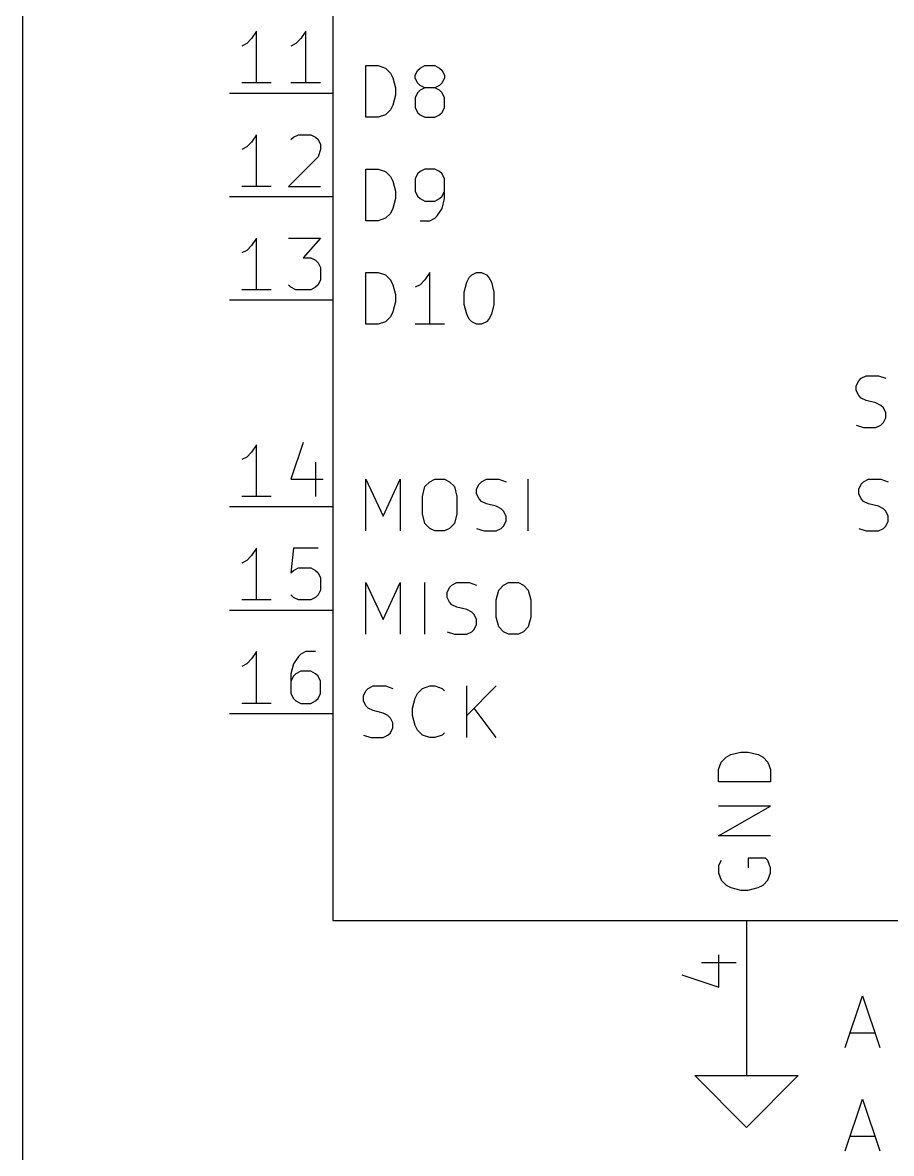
# Model space of a CAD drawing. Extents: x 0.4 to 11.3, y -7.9 to -0.4.
# Drawn here: x 5.85 to 6.69, y -4.875 to -3.782 of the extents above; entities that cross this region are included whole.
import ezdxf

# ---------------------------------------------------------------- set-up
doc = ezdxf.new("R2010")
doc.units = 0
doc.header["$MEASUREMENT"] = 0
for name, color, linetype in [('CYAN2', 4, 'CONTINUOUS'), ('GREEN3', 91, 'CONTINUOUS'), ('LYELLOW', 51, 'CONTINUOUS'), ('RED2', 1, 'CONTINUOUS'), ('RED3', 11, 'CONTINUOUS')]:
    doc.layers.add(name, color=color, linetype=linetype)

msp = doc.modelspace()

# ---------------------------------------------------------------- linework, layer by layer
at = {"layer": 'CYAN2', "linetype": 'CONTINUOUS'}
for p, q in [((6.1819, -3.8731), (6.1819, -3.8231)), ((6.1819, -3.8231), (6.1938, -3.8231)), ((6.1819, -3.8731), (6.1819, -3.8231)), ((6.1819, -3.8231), (6.1938, -3.8231)), ((6.1938, -3.8231), (6.2009, -3.8255)), ((6.1938, -3.8231), (6.2009, -3.8255)), ((6.2009, -3.8255), (6.2057, -3.8303)), ((6.2009, -3.8255), (6.2057, -3.8303)), ((6.2319, -3.8279), (6.2343, -3.8255)), ((6.2319, -3.8279), (6.2343, -3.8255)), ((6.2343, -3.8255), (6.239, -3.8231)), ((6.2343, -3.8255), (6.239, -3.8231)), ((6.239, -3.8231), (6.2486, -3.8231)), ((6.239, -3.8231), (6.2486, -3.8231)), ((6.2486, -3.8231), (6.2533, -3.8255)), ((6.2486, -3.8231), (6.2533, -3.8255)), ((6.2533, -3.8255), (6.2557, -3.8279)), ((6.2533, -3.8255), (6.2557, -3.8279)), ((6.2057, -3.8303), (6.2081, -3.835)), ((6.2057, -3.8303), (6.2081, -3.835)), ((6.2081, -3.835), (6.2105, -3.8446)), ((6.2081, -3.835), (6.2105, -3.8446)), ((6.2295, -3.8327), (6.2319, -3.8279)), ((6.2295, -3.8327), (6.2319, -3.8279)), ((6.2295, -3.835), (6.2295, -3.8327)), ((6.2295, -3.835), (6.2295, -3.8327)), ((6.2319, -3.8398), (6.2295, -3.835)), ((6.2319, -3.8398), (6.2295, -3.835)), ((6.2557, -3.8279), (6.2581, -3.8327)), ((6.2557, -3.8279), (6.2581, -3.8327)), ((6.2581, -3.835), (6.2557, -3.8398)), ((6.2581, -3.835), (6.2557, -3.8398)), ((6.2581, -3.8327), (6.2581, -3.835)), ((6.2581, -3.8327), (6.2581, -3.835)), ((6.2105, -3.8446), (6.2105, -3.8517)), ((6.2105, -3.8446), (6.2105, -3.8517)), ((6.2319, -3.8493), (6.2295, -3.8541)), ((6.2319, -3.8493), (6.2295, -3.8541)), ((6.2343, -3.8422), (6.2319, -3.8398)), ((6.2343, -3.8422), (6.2319, -3.8398)), ((6.2343, -3.8469), (6.2319, -3.8493)), ((6.2343, -3.8469), (6.2319, -3.8493)), ((6.239, -3.8446), (6.2343, -3.8422)), ((6.239, -3.8446), (6.2343, -3.8422)), ((6.239, -3.8446), (6.2343, -3.8469)), ((6.239, -3.8446), (6.2343, -3.8469)), ((6.2486, -3.8446), (6.239, -3.8446)), ((6.2486, -3.8446), (6.239, -3.8446)), ((6.2533, -3.8422), (6.2486, -3.8446)), ((6.2533, -3.8422), (6.2486, -3.8446)), ((6.2533, -3.8469), (6.2486, -3.8446)), ((6.2533, -3.8469), (6.2486, -3.8446)), ((6.2557, -3.8398), (6.2533, -3.8422)), ((6.2557, -3.8398), (6.2533, -3.8422)), ((6.2557, -3.8493), (6.2533, -3.8469)), ((6.2557, -3.8493), (6.2533, -3.8469)), ((6.2581, -3.8541), (6.2557, -3.8493)), ((6.2581, -3.8541), (6.2557, -3.8493)), ((6.2105, -3.8517), (6.2081, -3.8612)), ((6.2105, -3.8517), (6.2081, -3.8612)), ((6.2295, -3.8541), (6.2295, -3.8636)), ((6.2295, -3.8541), (6.2295, -3.8636)), ((6.2581, -3.8636), (6.2581, -3.8541)), ((6.2581, -3.8636), (6.2581, -3.8541)), ((6.2009, -3.8708), (6.1938, -3.8731)), ((6.2009, -3.8708), (6.1938, -3.8731)), ((6.2057, -3.866), (6.2009, -3.8708)), ((6.2057, -3.866), (6.2009, -3.8708)), ((6.2081, -3.8612), (6.2057, -3.866)), ((6.2081, -3.8612), (6.2057, -3.866)), ((6.2295, -3.8636), (6.2319, -3.8684)), ((6.2295, -3.8636), (6.2319, -3.8684)), ((6.2319, -3.8684), (6.2343, -3.8708)), ((6.2319, -3.8684), (6.2343, -3.8708)), ((6.2343, -3.8708), (6.239, -3.8731)), ((6.2343, -3.8708), (6.239, -3.8731)), ((6.2486, -3.8731), (6.2533, -3.8708)), ((6.2486, -3.8731), (6.2533, -3.8708)), ((6.2533, -3.8708), (6.2557, -3.8684)), ((6.2533, -3.8708), (6.2557, -3.8684)), ((6.2557, -3.8684), (6.2581, -3.8636)), ((6.2557, -3.8684), (6.2581, -3.8636)), ((6.1938, -3.8731), (6.1819, -3.8731)), ((6.1938, -3.8731), (6.1819, -3.8731)), ((6.239, -3.8731), (6.2486, -3.8731)), ((6.239, -3.8731), (6.2486, -3.8731)), ((6.1819, -3.9731), (6.1819, -3.9231)), ((6.1819, -3.9231), (6.1938, -3.9231)), ((6.1819, -3.9731), (6.1819, -3.9231)), ((6.1819, -3.9231), (6.1938, -3.9231)), ((6.1938, -3.9231), (6.2009, -3.9255)), ((6.1938, -3.9231), (6.2009, -3.9255)), ((6.2009, -3.9255), (6.2057, -3.9303)), ((6.2009, -3.9255), (6.2057, -3.9303)), ((6.2343, -3.9255), (6.2319, -3.9279)), ((6.2343, -3.9255), (6.2319, -3.9279)), ((6.239, -3.9231), (6.2343, -3.9255)), ((6.239, -3.9231), (6.2343, -3.9255)), ((6.2486, -3.9231), (6.239, -3.9231)), ((6.2486, -3.9231), (6.239, -3.9231)), ((6.2533, -3.9255), (6.2486, -3.9231)), ((6.2533, -3.9255), (6.2486, -3.9231)), ((6.2557, -3.9279), (6.2533, -3.9255)), ((6.2557, -3.9279), (6.2533, -3.9255)), ((6.2057, -3.9303), (6.2081, -3.935)), ((6.2057, -3.9303), (6.2081, -3.935)), ((6.2081, -3.935), (6.2105, -3.9446)), ((6.2081, -3.935), (6.2105, -3.9446)), ((6.2319, -3.9279), (6.2295, -3.9327)), ((6.2319, -3.9279), (6.2295, -3.9327)), ((6.2295, -3.9327), (6.2295, -3.9446)), ((6.2295, -3.9327), (6.2295, -3.9446)), ((6.2581, -3.9327), (6.2557, -3.9279)), ((6.2581, -3.9327), (6.2557, -3.9279)), ((6.2581, -3.9517), (6.2581, -3.9327)), ((6.2581, -3.9517), (6.2581, -3.9327)), ((6.2105, -3.9446), (6.2105, -3.9517)), ((6.2105, -3.9446), (6.2105, -3.9517)), ((6.2295, -3.9446), (6.2319, -3.9493)), ((6.2295, -3.9446), (6.2319, -3.9493)), ((6.2557, -3.9493), (6.2581, -3.9446)), ((6.2557, -3.9493), (6.2581, -3.9446)), ((6.2105, -3.9517), (6.2081, -3.9612)), ((6.2105, -3.9517), (6.2081, -3.9612)), ((6.2319, -3.9493), (6.2343, -3.9517)), ((6.2319, -3.9493), (6.2343, -3.9517)), ((6.2343, -3.9517), (6.239, -3.9541)), ((6.2343, -3.9517), (6.239, -3.9541)), ((6.239, -3.9541), (6.2486, -3.9541)), ((6.239, -3.9541), (6.2486, -3.9541)), ((6.2486, -3.9541), (6.2533, -3.9517)), ((6.2486, -3.9541), (6.2533, -3.9517)), ((6.2533, -3.9517), (6.2557, -3.9493)), ((6.2533, -3.9517), (6.2557, -3.9493)), ((6.2557, -3.9612), (6.2581, -3.9517)), ((6.2557, -3.9612), (6.2581, -3.9517)), ((6.2057, -3.966), (6.2009, -3.9708)), ((6.2057, -3.966), (6.2009, -3.9708)), ((6.2081, -3.9612), (6.2057, -3.966)), ((6.2081, -3.9612), (6.2057, -3.966)), ((6.2486, -3.9708), (6.2509, -3.9684)), ((6.2486, -3.9708), (6.2509, -3.9684)), ((6.2509, -3.9684), (6.2557, -3.9612)), ((6.2509, -3.9684), (6.2557, -3.9612)), ((6.1938, -3.9731), (6.1819, -3.9731)), ((6.1938, -3.9731), (6.1819, -3.9731)), ((6.2009, -3.9708), (6.1938, -3.9731)), ((6.2009, -3.9708), (6.1938, -3.9731)), ((6.2343, -3.9731), (6.2438, -3.9731)), ((6.2343, -3.9731), (6.2438, -3.9731)), ((6.2438, -3.9731), (6.2486, -3.9708)), ((6.2438, -3.9731), (6.2486, -3.9708)), ((6.1819, -4.0731), (6.1819, -4.0231)), ((6.1819, -4.0231), (6.1938, -4.0231)), ((6.1819, -4.0731), (6.1819, -4.0231)), ((6.1819, -4.0231), (6.1938, -4.0231)), ((6.1938, -4.0231), (6.2009, -4.0255)), ((6.1938, -4.0231), (6.2009, -4.0255)), ((6.2438, -4.0231), (6.239, -4.0303)), ((6.2438, -4.0231), (6.239, -4.0303)), ((6.2438, -4.0731), (6.2438, -4.0231)), ((6.2438, -4.0731), (6.2438, -4.0231)), ((6.2843, -4.0255), (6.289, -4.0231)), ((6.2843, -4.0255), (6.289, -4.0231)), ((6.289, -4.0231), (6.2938, -4.0231)), ((6.289, -4.0231), (6.2938, -4.0231)), ((6.2938, -4.0231), (6.2986, -4.0255)), ((6.2938, -4.0231), (6.2986, -4.0255)), ((6.2009, -4.0255), (6.2057, -4.0303)), ((6.2009, -4.0255), (6.2057, -4.0303)), ((6.2057, -4.0303), (6.2081, -4.035)), ((6.2057, -4.0303), (6.2081, -4.035)), ((6.2081, -4.035), (6.2105, -4.0446)), ((6.2081, -4.035), (6.2105, -4.0446)), ((6.2343, -4.035), (6.2295, -4.0374)), ((6.2343, -4.035), (6.2295, -4.0374)), ((6.239, -4.0303), (6.2343, -4.035)), ((6.239, -4.0303), (6.2343, -4.035)), ((6.2771, -4.0422), (6.2795, -4.0327)), ((6.2771, -4.0422), (6.2795, -4.0327)), ((6.2795, -4.0327), (6.2819, -4.0279)), ((6.2795, -4.0327), (6.2819, -4.0279)), ((6.2819, -4.0279), (6.2843, -4.0255)), ((6.2819, -4.0279), (6.2843, -4.0255)), ((6.2986, -4.0255), (6.3009, -4.0279)), ((6.2986, -4.0255), (6.3009, -4.0279)), ((6.3009, -4.0279), (6.3033, -4.0327)), ((6.3009, -4.0279), (6.3033, -4.0327)), ((6.3033, -4.0327), (6.3057, -4.0422)), ((6.3033, -4.0327), (6.3057, -4.0422)), ((6.2105, -4.0446), (6.2105, -4.0517)), ((6.2105, -4.0446), (6.2105, -4.0517)), ((6.2771, -4.0541), (6.2771, -4.0422)), ((6.2771, -4.0541), (6.2771, -4.0422)), ((6.3057, -4.0422), (6.3057, -4.0541)), ((6.3057, -4.0422), (6.3057, -4.0541)), ((6.2105, -4.0517), (6.2081, -4.0612)), ((6.2105, -4.0517), (6.2081, -4.0612)), ((6.2795, -4.0636), (6.2771, -4.0541)), ((6.2795, -4.0636), (6.2771, -4.0541)), ((6.3057, -4.0541), (6.3033, -4.0636)), ((6.3057, -4.0541), (6.3033, -4.0636)), ((6.2057, -4.066), (6.2009, -4.0708)), ((6.2057, -4.066), (6.2009, -4.0708)), ((6.2081, -4.0612), (6.2057, -4.066)), ((6.2081, -4.0612), (6.2057, -4.066)), ((6.2819, -4.0684), (6.2795, -4.0636)), ((6.2819, -4.0684), (6.2795, -4.0636)), ((6.2843, -4.0708), (6.2819, -4.0684)), ((6.2843, -4.0708), (6.2819, -4.0684)), ((6.3009, -4.0684), (6.2986, -4.0708)), ((6.3009, -4.0684), (6.2986, -4.0708)), ((6.3033, -4.0636), (6.3009, -4.0684)), ((6.3033, -4.0636), (6.3009, -4.0684)), ((6.1938, -4.0731), (6.1819, -4.0731)), ((6.1938, -4.0731), (6.1819, -4.0731)), ((6.2009, -4.0708), (6.1938, -4.0731)), ((6.2009, -4.0708), (6.1938, -4.0731)), ((6.2581, -4.0731), (6.2295, -4.0731)), ((6.2581, -4.0731), (6.2295, -4.0731)), ((6.289, -4.0731), (6.2843, -4.0708)), ((6.289, -4.0731), (6.2843, -4.0708)), ((6.2938, -4.0731), (6.289, -4.0731)), ((6.2938, -4.0731), (6.289, -4.0731)), ((6.2986, -4.0708), (6.2938, -4.0731)), ((6.2986, -4.0708), (6.2938, -4.0731)), ((6.6609, -4.1255), (6.6657, -4.1231)), ((6.6609, -4.1255), (6.6657, -4.1231)), ((6.6657, -4.1231), (6.6776, -4.1231)), ((6.6657, -4.1231), (6.6776, -4.1231)), ((6.6776, -4.1231), (6.6848, -4.1255)), ((6.6776, -4.1231), (6.6848, -4.1255)), ((6.6562, -4.1327), (6.6586, -4.1279)), ((6.6562, -4.1327), (6.6586, -4.1279)), ((6.6562, -4.1374), (6.6562, -4.1327)), ((6.6562, -4.1374), (6.6562, -4.1327)), ((6.6586, -4.1279), (6.6609, -4.1255)), ((6.6586, -4.1279), (6.6609, -4.1255)), ((6.6586, -4.1422), (6.6562, -4.1374)), ((6.6586, -4.1422), (6.6562, -4.1374)), ((6.6609, -4.1446), (6.6586, -4.1422)), ((6.6609, -4.1446), (6.6586, -4.1422)), ((6.6657, -4.1469), (6.6609, -4.1446)), ((6.6657, -4.1469), (6.6609, -4.1446)), ((6.6752, -4.1493), (6.6657, -4.1469)), ((6.6752, -4.1493), (6.6657, -4.1469)), ((6.68, -4.1517), (6.6752, -4.1493)), ((6.68, -4.1517), (6.6752, -4.1493)), ((6.6824, -4.1541), (6.68, -4.1517)), ((6.6824, -4.1541), (6.68, -4.1517)), ((6.6848, -4.1588), (6.6824, -4.1541)), ((6.6848, -4.1588), (6.6824, -4.1541)), ((6.6824, -4.1684), (6.6848, -4.1636)), ((6.6824, -4.1684), (6.6848, -4.1636)), ((6.6848, -4.1636), (6.6848, -4.1588)), ((6.6848, -4.1636), (6.6848, -4.1588)), ((6.6562, -4.1708), (6.6633, -4.1731)), ((6.6562, -4.1708), (6.6633, -4.1731)), ((6.6633, -4.1731), (6.6752, -4.1731)), ((6.6633, -4.1731), (6.6752, -4.1731)), ((6.6752, -4.1731), (6.68, -4.1708)), ((6.6752, -4.1731), (6.68, -4.1708)), ((6.68, -4.1708), (6.6824, -4.1684)), ((6.68, -4.1708), (6.6824, -4.1684)), ((6.1819, -4.2731), (6.1819, -4.2231)), ((6.1819, -4.2231), (6.1986, -4.2588)), ((6.1819, -4.2731), (6.1819, -4.2231)), ((6.1819, -4.2231), (6.1986, -4.2588)), ((6.1986, -4.2588), (6.2152, -4.2231)), ((6.1986, -4.2588), (6.2152, -4.2231)), ((6.2152, -4.2231), (6.2152, -4.2731)), ((6.2152, -4.2231), (6.2152, -4.2731)), ((6.2367, -4.2398), (6.239, -4.2303)), ((6.2367, -4.2398), (6.239, -4.2303)), ((6.239, -4.2303), (6.2438, -4.2255)), ((6.239, -4.2303), (6.2438, -4.2255)), ((6.2438, -4.2255), (6.2486, -4.2231)), ((6.2438, -4.2255), (6.2486, -4.2231)), ((6.2486, -4.2231), (6.2581, -4.2231)), ((6.2486, -4.2231), (6.2581, -4.2231)), ((6.2581, -4.2231), (6.2629, -4.2255)), ((6.2581, -4.2231), (6.2629, -4.2255)), ((6.2629, -4.2255), (6.2676, -4.2303)), ((6.2629, -4.2255), (6.2676, -4.2303)), ((6.2676, -4.2303), (6.27, -4.2398)), ((6.2676, -4.2303), (6.27, -4.2398)), ((6.289, -4.2327), (6.2914, -4.2279)), ((6.289, -4.2327), (6.2914, -4.2279)), ((6.2914, -4.2279), (6.2938, -4.2255)), ((6.2914, -4.2279), (6.2938, -4.2255)), ((6.2938, -4.2255), (6.2986, -4.2231)), ((6.2938, -4.2255), (6.2986, -4.2231)), ((6.2986, -4.2231), (6.3105, -4.2231)), ((6.2986, -4.2231), (6.3105, -4.2231)), ((6.3105, -4.2231), (6.3176, -4.2255)), ((6.3105, -4.2231), (6.3176, -4.2255)), ((6.339, -4.2731), (6.339, -4.2231)), ((6.339, -4.2731), (6.339, -4.2231)), ((6.6586, -4.2327), (6.6609, -4.2279)), ((6.6586, -4.2327), (6.6609, -4.2279)), ((6.6609, -4.2279), (6.6633, -4.2255)), ((6.6609, -4.2279), (6.6633, -4.2255)), ((6.6633, -4.2255), (6.6681, -4.2231)), ((6.6633, -4.2255), (6.6681, -4.2231)), ((6.6681, -4.2231), (6.68, -4.2231)), ((6.6681, -4.2231), (6.68, -4.2231)), ((6.68, -4.2231), (6.6871, -4.2255)), ((6.68, -4.2231), (6.6871, -4.2255)), ((6.2367, -4.2565), (6.2367, -4.2398)), ((6.2367, -4.2565), (6.2367, -4.2398)), ((6.27, -4.2398), (6.27, -4.2565)), ((6.27, -4.2398), (6.27, -4.2565)), ((6.289, -4.2374), (6.289, -4.2327)), ((6.289, -4.2374), (6.289, -4.2327)), ((6.2914, -4.2422), (6.289, -4.2374)), ((6.2914, -4.2422), (6.289, -4.2374)), ((6.2938, -4.2446), (6.2914, -4.2422)), ((6.2938, -4.2446), (6.2914, -4.2422)), ((6.6586, -4.2374), (6.6586, -4.2327)), ((6.6586, -4.2374), (6.6586, -4.2327)), ((6.6609, -4.2422), (6.6586, -4.2374)), ((6.6609, -4.2422), (6.6586, -4.2374)), ((6.6633, -4.2446), (6.6609, -4.2422)), ((6.6633, -4.2446), (6.6609, -4.2422)), ((6.2986, -4.2469), (6.2938, -4.2446)), ((6.2986, -4.2469), (6.2938, -4.2446)), ((6.3081, -4.2493), (6.2986, -4.2469)), ((6.3081, -4.2493), (6.2986, -4.2469)), ((6.3129, -4.2517), (6.3081, -4.2493)), ((6.3129, -4.2517), (6.3081, -4.2493)), ((6.3152, -4.2541), (6.3129, -4.2517)), ((6.3152, -4.2541), (6.3129, -4.2517)), ((6.3176, -4.2588), (6.3152, -4.2541)), ((6.3176, -4.2588), (6.3152, -4.2541)), ((6.6681, -4.2469), (6.6633, -4.2446)), ((6.6681, -4.2469), (6.6633, -4.2446)), ((6.6776, -4.2493), (6.6681, -4.2469)), ((6.6776, -4.2493), (6.6681, -4.2469)), ((6.6824, -4.2517), (6.6776, -4.2493)), ((6.6824, -4.2517), (6.6776, -4.2493)), ((6.6848, -4.2541), (6.6824, -4.2517)), ((6.6848, -4.2541), (6.6824, -4.2517)), ((6.6871, -4.2588), (6.6848, -4.2541)), ((6.6871, -4.2588), (6.6848, -4.2541)), ((6.239, -4.266), (6.2367, -4.2565)), ((6.239, -4.266), (6.2367, -4.2565)), ((6.27, -4.2565), (6.2676, -4.266)), ((6.27, -4.2565), (6.2676, -4.266)), ((6.3152, -4.2684), (6.3176, -4.2636)), ((6.3152, -4.2684), (6.3176, -4.2636)), ((6.3176, -4.2636), (6.3176, -4.2588)), ((6.3176, -4.2636), (6.3176, -4.2588)), ((6.6848, -4.2684), (6.6871, -4.2636)), ((6.6848, -4.2684), (6.6871, -4.2636)), ((6.6871, -4.2636), (6.6871, -4.2588)), ((6.6871, -4.2636), (6.6871, -4.2588)), ((6.2438, -4.2708), (6.239, -4.266)), ((6.2438, -4.2708), (6.239, -4.266)), ((6.2486, -4.2731), (6.2438, -4.2708)), ((6.2486, -4.2731), (6.2438, -4.2708)), ((6.2581, -4.2731), (6.2486, -4.2731)), ((6.2581, -4.2731), (6.2486, -4.2731)), ((6.2629, -4.2708), (6.2581, -4.2731)), ((6.2629, -4.2708), (6.2581, -4.2731)), ((6.2676, -4.266), (6.2629, -4.2708)), ((6.2676, -4.266), (6.2629, -4.2708)), ((6.289, -4.2708), (6.2962, -4.2731)), ((6.289, -4.2708), (6.2962, -4.2731)), ((6.2962, -4.2731), (6.3081, -4.2731)), ((6.2962, -4.2731), (6.3081, -4.2731)), ((6.3081, -4.2731), (6.3129, -4.2708)), ((6.3081, -4.2731), (6.3129, -4.2708)), ((6.3129, -4.2708), (6.3152, -4.2684)), ((6.3129, -4.2708), (6.3152, -4.2684)), ((6.6586, -4.2708), (6.6657, -4.2731)), ((6.6586, -4.2708), (6.6657, -4.2731)), ((6.6657, -4.2731), (6.6776, -4.2731)), ((6.6657, -4.2731), (6.6776, -4.2731)), ((6.6776, -4.2731), (6.6824, -4.2708)), ((6.6776, -4.2731), (6.6824, -4.2708)), ((6.6824, -4.2708), (6.6848, -4.2684)), ((6.6824, -4.2708), (6.6848, -4.2684)), ((6.1819, -4.3731), (6.1819, -4.3231)), ((6.1819, -4.3231), (6.1986, -4.3588)), ((6.1819, -4.3731), (6.1819, -4.3231)), ((6.1819, -4.3231), (6.1986, -4.3588)), ((6.1986, -4.3588), (6.2152, -4.3231)), ((6.1986, -4.3588), (6.2152, -4.3231)), ((6.2152, -4.3231), (6.2152, -4.3731)), ((6.2152, -4.3231), (6.2152, -4.3731)), ((6.239, -4.3731), (6.239, -4.3231)), ((6.239, -4.3731), (6.239, -4.3231)), ((6.2605, -4.3327), (6.2629, -4.3279)), ((6.2605, -4.3327), (6.2629, -4.3279)), ((6.2629, -4.3279), (6.2652, -4.3255)), ((6.2629, -4.3279), (6.2652, -4.3255)), ((6.2652, -4.3255), (6.27, -4.3231)), ((6.2652, -4.3255), (6.27, -4.3231)), ((6.27, -4.3231), (6.2819, -4.3231)), ((6.27, -4.3231), (6.2819, -4.3231)), ((6.2819, -4.3231), (6.289, -4.3255)), ((6.2819, -4.3231), (6.289, -4.3255)), ((6.3081, -4.3398), (6.3105, -4.3303)), ((6.3081, -4.3398), (6.3105, -4.3303)), ((6.3105, -4.3303), (6.3152, -4.3255)), ((6.3105, -4.3303), (6.3152, -4.3255)), ((6.3152, -4.3255), (6.32, -4.3231)), ((6.3152, -4.3255), (6.32, -4.3231)), ((6.32, -4.3231), (6.3295, -4.3231)), ((6.32, -4.3231), (6.3295, -4.3231)), ((6.3295, -4.3231), (6.3343, -4.3255)), ((6.3295, -4.3231), (6.3343, -4.3255)), ((6.3343, -4.3255), (6.339, -4.3303)), ((6.3343, -4.3255), (6.339, -4.3303)), ((6.339, -4.3303), (6.3414, -4.3398)), ((6.339, -4.3303), (6.3414, -4.3398)), ((6.2605, -4.3374), (6.2605, -4.3327)), ((6.2605, -4.3374), (6.2605, -4.3327)), ((6.2629, -4.3422), (6.2605, -4.3374)), ((6.2629, -4.3422), (6.2605, -4.3374)), ((6.3081, -4.3565), (6.3081, -4.3398)), ((6.3081, -4.3565), (6.3081, -4.3398)), ((6.3414, -4.3398), (6.3414, -4.3565)), ((6.3414, -4.3398), (6.3414, -4.3565)), ((6.2652, -4.3446), (6.2629, -4.3422)), ((6.2652, -4.3446), (6.2629, -4.3422)), ((6.27, -4.3469), (6.2652, -4.3446)), ((6.27, -4.3469), (6.2652, -4.3446)), ((6.2795, -4.3493), (6.27, -4.3469)), ((6.2795, -4.3493), (6.27, -4.3469)), ((6.2843, -4.3517), (6.2795, -4.3493)), ((6.2843, -4.3517), (6.2795, -4.3493)), ((6.2867, -4.3541), (6.2843, -4.3517)), ((6.2867, -4.3541), (6.2843, -4.3517)), ((6.289, -4.3588), (6.2867, -4.3541)), ((6.289, -4.3588), (6.2867, -4.3541)), ((6.2867, -4.3684), (6.289, -4.3636)), ((6.2867, -4.3684), (6.289, -4.3636)), ((6.289, -4.3636), (6.289, -4.3588)), ((6.289, -4.3636), (6.289, -4.3588)), ((6.3105, -4.366), (6.3081, -4.3565)), ((6.3105, -4.366), (6.3081, -4.3565)), ((6.3414, -4.3565), (6.339, -4.366)), ((6.3414, -4.3565), (6.339, -4.366)), ((6.2605, -4.3708), (6.2676, -4.3731)), ((6.2605, -4.3708), (6.2676, -4.3731)), ((6.2676, -4.3731), (6.2795, -4.3731)), ((6.2676, -4.3731), (6.2795, -4.3731)), ((6.2795, -4.3731), (6.2843, -4.3708)), ((6.2795, -4.3731), (6.2843, -4.3708)), ((6.2843, -4.3708), (6.2867, -4.3684)), ((6.2843, -4.3708), (6.2867, -4.3684)), ((6.3152, -4.3708), (6.3105, -4.366)), ((6.3152, -4.3708), (6.3105, -4.366)), ((6.32, -4.3731), (6.3152, -4.3708)), ((6.32, -4.3731), (6.3152, -4.3708)), ((6.3295, -4.3731), (6.32, -4.3731)), ((6.3295, -4.3731), (6.32, -4.3731)), ((6.3343, -4.3708), (6.3295, -4.3731)), ((6.3343, -4.3708), (6.3295, -4.3731)), ((6.339, -4.366), (6.3343, -4.3708)), ((6.339, -4.366), (6.3343, -4.3708)), ((6.1795, -4.4327), (6.1819, -4.4279)), ((6.1795, -4.4327), (6.1819, -4.4279)), ((6.1819, -4.4279), (6.1843, -4.4255)), ((6.1819, -4.4279), (6.1843, -4.4255)), ((6.1843, -4.4255), (6.189, -4.4231)), ((6.1843, -4.4255), (6.189, -4.4231)), ((6.189, -4.4231), (6.2009, -4.4231)), ((6.189, -4.4231), (6.2009, -4.4231)), ((6.2009, -4.4231), (6.2081, -4.4255)), ((6.2009, -4.4231), (6.2081, -4.4255)), ((6.2319, -4.4303), (6.2367, -4.4255)), ((6.2319, -4.4303), (6.2367, -4.4255)), ((6.2367, -4.4255), (6.2438, -4.4231)), ((6.2367, -4.4255), (6.2438, -4.4231)), ((6.2438, -4.4231), (6.2486, -4.4231)), ((6.2438, -4.4231), (6.2486, -4.4231)), ((6.2486, -4.4231), (6.2557, -4.4255)), ((6.2486, -4.4231), (6.2557, -4.4255)), ((6.2557, -4.4255), (6.2581, -4.4279)), ((6.2557, -4.4255), (6.2581, -4.4279)), ((6.2795, -4.4731), (6.2795, -4.4231)), ((6.3081, -4.4231), (6.2795, -4.4517)), ((6.2795, -4.4731), (6.2795, -4.4231)), ((6.3081, -4.4231), (6.2795, -4.4517)), ((6.1795, -4.4374), (6.1795, -4.4327)), ((6.1795, -4.4374), (6.1795, -4.4327)), ((6.1819, -4.4422), (6.1795, -4.4374)), ((6.1819, -4.4422), (6.1795, -4.4374)), ((6.2271, -4.4446), (6.2295, -4.435)), ((6.2271, -4.4446), (6.2295, -4.435)), ((6.2295, -4.435), (6.2319, -4.4303)), ((6.2295, -4.435), (6.2319, -4.4303)), ((6.1843, -4.4446), (6.1819, -4.4422)), ((6.1843, -4.4446), (6.1819, -4.4422)), ((6.189, -4.4469), (6.1843, -4.4446)), ((6.189, -4.4469), (6.1843, -4.4446)), ((6.1986, -4.4493), (6.189, -4.4469)), ((6.1986, -4.4493), (6.189, -4.4469)), ((6.2033, -4.4517), (6.1986, -4.4493)), ((6.2033, -4.4517), (6.1986, -4.4493)), ((6.2271, -4.4517), (6.2271, -4.4446)), ((6.2271, -4.4517), (6.2271, -4.4446)), ((6.3081, -4.4731), (6.2867, -4.4446)), ((6.3081, -4.4731), (6.2867, -4.4446)), ((6.2057, -4.4541), (6.2033, -4.4517)), ((6.2057, -4.4541), (6.2033, -4.4517)), ((6.2081, -4.4588), (6.2057, -4.4541)), ((6.2081, -4.4588), (6.2057, -4.4541)), ((6.2081, -4.4636), (6.2081, -4.4588)), ((6.2081, -4.4636), (6.2081, -4.4588)), ((6.2295, -4.4612), (6.2271, -4.4517)), ((6.2295, -4.4612), (6.2271, -4.4517)), ((6.2319, -4.466), (6.2295, -4.4612)), ((6.2319, -4.466), (6.2295, -4.4612)), ((6.1795, -4.4708), (6.1867, -4.4731)), ((6.1795, -4.4708), (6.1867, -4.4731)), ((6.1867, -4.4731), (6.1986, -4.4731)), ((6.1867, -4.4731), (6.1986, -4.4731)), ((6.1986, -4.4731), (6.2033, -4.4708)), ((6.1986, -4.4731), (6.2033, -4.4708)), ((6.2033, -4.4708), (6.2057, -4.4684)), ((6.2033, -4.4708), (6.2057, -4.4684)), ((6.2057, -4.4684), (6.2081, -4.4636)), ((6.2057, -4.4684), (6.2081, -4.4636)), ((6.2367, -4.4708), (6.2319, -4.466)), ((6.2367, -4.4708), (6.2319, -4.466)), ((6.2438, -4.4731), (6.2367, -4.4708)), ((6.2438, -4.4731), (6.2367, -4.4708)), ((6.2486, -4.4731), (6.2438, -4.4731)), ((6.2486, -4.4731), (6.2438, -4.4731)), ((6.2557, -4.4708), (6.2486, -4.4731)), ((6.2557, -4.4708), (6.2486, -4.4731)), ((6.2581, -4.4684), (6.2557, -4.4708)), ((6.2581, -4.4684), (6.2557, -4.4708)), ((6.5255, -4.4967), (6.5303, -4.4919)), ((6.5255, -4.4967), (6.5303, -4.4919)), ((6.5303, -4.4919), (6.535, -4.4895)), ((6.5303, -4.4919), (6.535, -4.4895)), ((6.535, -4.4895), (6.5446, -4.4871)), ((6.535, -4.4895), (6.5446, -4.4871)), ((6.5446, -4.4871), (6.5517, -4.4871)), ((6.5446, -4.4871), (6.5517, -4.4871)), ((6.5517, -4.4871), (6.5612, -4.4895)), ((6.5517, -4.4871), (6.5612, -4.4895)), ((6.5612, -4.4895), (6.566, -4.4919)), ((6.5612, -4.4895), (6.566, -4.4919)), ((6.566, -4.4919), (6.5708, -4.4967)), ((6.566, -4.4919), (6.5708, -4.4967)), ((6.5231, -4.5038), (6.5255, -4.4967)), ((6.5231, -4.5038), (6.5255, -4.4967)), ((6.5231, -4.5157), (6.5231, -4.5038)), ((6.5231, -4.5157), (6.5231, -4.5038)), ((6.5708, -4.4967), (6.5731, -4.5038)), ((6.5708, -4.4967), (6.5731, -4.5038)), ((6.5731, -4.5038), (6.5731, -4.5157)), ((6.5731, -4.5038), (6.5731, -4.5157)), ((6.5731, -4.5157), (6.5231, -4.5157)), ((6.5731, -4.5157), (6.5231, -4.5157)), ((6.5231, -4.5681), (6.5731, -4.5395)), ((6.5731, -4.5395), (6.5231, -4.5395)), ((6.5231, -4.5681), (6.5731, -4.5395)), ((6.5731, -4.5395), (6.5231, -4.5395)), ((6.5731, -4.5681), (6.5231, -4.5681)), ((6.5731, -4.5681), (6.5231, -4.5681)), ((6.5255, -4.5919), (6.5231, -4.5967)), ((6.5255, -4.5919), (6.5231, -4.5967)), ((6.5684, -4.5895), (6.5517, -4.5895)), ((6.5517, -4.5895), (6.5517, -4.599)), ((6.5684, -4.5895), (6.5517, -4.5895)), ((6.5517, -4.5895), (6.5517, -4.599)), ((6.5708, -4.5919), (6.5684, -4.5895)), ((6.5708, -4.5919), (6.5684, -4.5895)), ((6.5731, -4.599), (6.5708, -4.5919)), ((6.5731, -4.599), (6.5708, -4.5919)), ((6.5231, -4.5967), (6.5231, -4.6038)), ((6.5231, -4.5967), (6.5231, -4.6038)), ((6.5231, -4.6038), (6.5255, -4.6109)), ((6.5231, -4.6038), (6.5255, -4.6109)), ((6.5708, -4.6109), (6.5731, -4.6038)), ((6.5708, -4.6109), (6.5731, -4.6038)), ((6.5731, -4.6038), (6.5731, -4.599)), ((6.5731, -4.6038), (6.5731, -4.599)), ((6.5255, -4.6109), (6.5303, -4.6157)), ((6.5255, -4.6109), (6.5303, -4.6157)), ((6.566, -4.6157), (6.5708, -4.6109)), ((6.566, -4.6157), (6.5708, -4.6109)), ((6.5303, -4.6157), (6.535, -4.6181)), ((6.5303, -4.6157), (6.535, -4.6181)), ((6.535, -4.6181), (6.5446, -4.6205)), ((6.535, -4.6181), (6.5446, -4.6205)), ((6.5446, -4.6205), (6.5517, -4.6205)), ((6.5446, -4.6205), (6.5517, -4.6205)), ((6.5517, -4.6205), (6.5612, -4.6181)), ((6.5517, -4.6205), (6.5612, -4.6181)), ((6.5612, -4.6181), (6.566, -4.6157)), ((6.5612, -4.6181), (6.566, -4.6157)), ((6.6455, -4.7728), (6.6622, -4.7228)), ((6.6455, -4.7728), (6.6622, -4.7228)), ((6.6622, -4.7228), (6.6789, -4.7728)), ((6.6622, -4.7228), (6.6789, -4.7728)), ((6.6503, -4.7585), (6.6741, -4.7585)), ((6.6503, -4.7585), (6.6741, -4.7585)), ((6.6455, -4.8728), (6.6622, -4.8228)), ((6.6455, -4.8728), (6.6622, -4.8228)), ((6.6622, -4.8228), (6.6789, -4.8728)), ((6.6622, -4.8228), (6.6789, -4.8728)), ((6.6503, -4.8585), (6.6741, -4.8585)), ((6.6503, -4.8585), (6.6741, -4.8585))]:
    msp.add_line(p, q, dxfattribs=at)
at = {"layer": 'GREEN3', "linetype": 'CONTINUOUS'}
msp.add_line((5.85, -3.45), (5.85, -6.35), dxfattribs=at)
at = {"layer": 'LYELLOW', "linetype": 'CONTINUOUS'}
for p, q in [((6.15, -2.85), (6.15, -4.65)), ((6.15, -4.65), (6.95, -4.65))]:
    msp.add_line(p, q, dxfattribs=at)
at = {"layer": 'RED2', "linetype": 'CONTINUOUS'}
for p, q in [((6.15, -2.85), (6.15, -4.65)), ((6.15, -3.85), (6.05, -3.85)), ((6.15, -3.85), (6.05, -3.85)), ((6.15, -3.95), (6.05, -3.95)), ((6.15, -3.95), (6.05, -3.95)), ((6.15, -4.05), (6.05, -4.05)), ((6.15, -4.05), (6.05, -4.05)), ((6.15, -4.25), (6.05, -4.25)), ((6.15, -4.25), (6.05, -4.25)), ((6.15, -4.35), (6.05, -4.35)), ((6.15, -4.35), (6.05, -4.35)), ((6.15, -4.45), (6.05, -4.45)), ((6.15, -4.45), (6.05, -4.45)), ((6.15, -4.65), (6.95, -4.65)), ((6.55, -4.65), (6.55, -4.75)), ((6.55, -4.65), (6.55, -4.75)), ((6.55, -4.75), (6.55, -4.8)), ((6.55, -4.85), (6.5, -4.8)), ((6.5, -4.8), (6.55, -4.8)), ((6.55, -4.8), (6.6, -4.8)), ((6.6, -4.8), (6.55, -4.85))]:
    msp.add_line(p, q, dxfattribs=at)
at = {"layer": 'RED3', "linetype": 'CONTINUOUS'}
for p, q in [((6.0762, -3.7899), (6.0714, -3.797)), ((6.0762, -3.7899), (6.0714, -3.797)), ((6.0762, -3.8399), (6.0762, -3.7899)), ((6.0762, -3.8399), (6.0762, -3.7899)), ((6.1238, -3.7899), (6.119, -3.797)), ((6.1238, -3.7899), (6.119, -3.797)), ((6.1238, -3.8399), (6.1238, -3.7899)), ((6.1238, -3.8399), (6.1238, -3.7899)), ((6.0667, -3.8018), (6.0619, -3.8042)), ((6.0667, -3.8018), (6.0619, -3.8042)), ((6.0714, -3.797), (6.0667, -3.8018)), ((6.0714, -3.797), (6.0667, -3.8018)), ((6.1143, -3.8018), (6.1095, -3.8042)), ((6.1143, -3.8018), (6.1095, -3.8042)), ((6.119, -3.797), (6.1143, -3.8018)), ((6.119, -3.797), (6.1143, -3.8018)), ((6.0905, -3.8399), (6.0619, -3.8399)), ((6.0905, -3.8399), (6.0619, -3.8399)), ((6.1381, -3.8399), (6.1095, -3.8399)), ((6.1381, -3.8399), (6.1095, -3.8399)), ((6.0762, -3.8899), (6.0714, -3.897)), ((6.0762, -3.8899), (6.0714, -3.897)), ((6.0762, -3.9399), (6.0762, -3.8899)), ((6.0762, -3.9399), (6.0762, -3.8899)), ((6.1095, -3.8946), (6.1119, -3.8923)), ((6.1095, -3.8946), (6.1119, -3.8923)), ((6.1119, -3.8923), (6.1167, -3.8899)), ((6.1119, -3.8923), (6.1167, -3.8899)), ((6.1167, -3.8899), (6.1286, -3.8899)), ((6.1167, -3.8899), (6.1286, -3.8899)), ((6.1286, -3.8899), (6.1333, -3.8923)), ((6.1286, -3.8899), (6.1333, -3.8923)), ((6.1333, -3.8923), (6.1357, -3.8946)), ((6.1333, -3.8923), (6.1357, -3.8946)), ((6.0667, -3.9018), (6.0619, -3.9042)), ((6.0667, -3.9018), (6.0619, -3.9042)), ((6.0714, -3.897), (6.0667, -3.9018)), ((6.0714, -3.897), (6.0667, -3.9018)), ((6.1357, -3.8946), (6.1381, -3.8994)), ((6.1357, -3.8946), (6.1381, -3.8994)), ((6.1381, -3.9042), (6.1357, -3.9113)), ((6.1381, -3.9042), (6.1357, -3.9113)), ((6.1381, -3.8994), (6.1381, -3.9042)), ((6.1381, -3.8994), (6.1381, -3.9042)), ((6.1357, -3.9113), (6.1071, -3.9399)), ((6.1357, -3.9113), (6.1071, -3.9399)), ((6.0905, -3.9399), (6.0619, -3.9399)), ((6.0905, -3.9399), (6.0619, -3.9399)), ((6.1071, -3.9399), (6.1381, -3.9399)), ((6.1071, -3.9399), (6.1381, -3.9399)), ((6.0762, -3.9899), (6.0714, -3.997)), ((6.0762, -3.9899), (6.0714, -3.997)), ((6.0762, -4.0399), (6.0762, -3.9899)), ((6.0762, -4.0399), (6.0762, -3.9899)), ((6.1071, -3.9899), (6.1381, -3.9899)), ((6.1071, -3.9899), (6.1381, -3.9899)), ((6.1381, -3.9899), (6.1214, -4.0089)), ((6.1381, -3.9899), (6.1214, -4.0089)), ((6.0667, -4.0018), (6.0619, -4.0042)), ((6.0667, -4.0018), (6.0619, -4.0042)), ((6.0714, -3.997), (6.0667, -4.0018)), ((6.0714, -3.997), (6.0667, -4.0018)), ((6.1214, -4.0089), (6.1286, -4.0089)), ((6.1214, -4.0089), (6.1286, -4.0089)), ((6.1286, -4.0089), (6.1333, -4.0113)), ((6.1286, -4.0089), (6.1333, -4.0113)), ((6.1333, -4.0113), (6.1357, -4.0137)), ((6.1333, -4.0113), (6.1357, -4.0137)), ((6.1357, -4.0137), (6.1381, -4.0184)), ((6.1357, -4.0137), (6.1381, -4.0184)), ((6.1381, -4.0184), (6.1381, -4.0304)), ((6.1381, -4.0184), (6.1381, -4.0304)), ((6.1095, -4.0375), (6.1071, -4.0351)), ((6.1095, -4.0375), (6.1071, -4.0351)), ((6.1357, -4.0351), (6.1333, -4.0375)), ((6.1357, -4.0351), (6.1333, -4.0375)), ((6.1381, -4.0304), (6.1357, -4.0351)), ((6.1381, -4.0304), (6.1357, -4.0351)), ((6.0905, -4.0399), (6.0619, -4.0399)), ((6.0905, -4.0399), (6.0619, -4.0399)), ((6.1143, -4.0399), (6.1095, -4.0375)), ((6.1143, -4.0399), (6.1095, -4.0375)), ((6.1286, -4.0399), (6.1143, -4.0399)), ((6.1286, -4.0399), (6.1143, -4.0399)), ((6.1333, -4.0375), (6.1286, -4.0399)), ((6.1333, -4.0375), (6.1286, -4.0399)), ((6.1214, -4.1875), (6.1095, -4.2232)), ((6.1214, -4.1875), (6.1095, -4.2232)), ((6.0714, -4.197), (6.0667, -4.2018)), ((6.0714, -4.197), (6.0667, -4.2018)), ((6.0762, -4.1899), (6.0714, -4.197)), ((6.0762, -4.1899), (6.0714, -4.197)), ((6.0762, -4.2399), (6.0762, -4.1899)), ((6.0762, -4.2399), (6.0762, -4.1899)), ((6.0667, -4.2018), (6.0619, -4.2042)), ((6.0667, -4.2018), (6.0619, -4.2042)), ((6.1333, -4.2065), (6.1333, -4.2399)), ((6.1333, -4.2065), (6.1333, -4.2399)), ((6.1095, -4.2232), (6.1405, -4.2232)), ((6.1095, -4.2232), (6.1405, -4.2232)), ((6.0905, -4.2399), (6.0619, -4.2399)), ((6.0905, -4.2399), (6.0619, -4.2399)), ((6.0714, -4.297), (6.0667, -4.3018)), ((6.0714, -4.297), (6.0667, -4.3018)), ((6.0762, -4.2899), (6.0714, -4.297)), ((6.0762, -4.2899), (6.0714, -4.297)), ((6.0762, -4.3399), (6.0762, -4.2899)), ((6.0762, -4.3399), (6.0762, -4.2899)), ((6.1119, -4.2899), (6.1095, -4.3137)), ((6.1119, -4.2899), (6.1095, -4.3137)), ((6.1357, -4.2899), (6.1119, -4.2899)), ((6.1357, -4.2899), (6.1119, -4.2899)), ((6.0667, -4.3018), (6.0619, -4.3042)), ((6.0667, -4.3018), (6.0619, -4.3042)), ((6.1119, -4.3113), (6.1167, -4.3089)), ((6.1119, -4.3113), (6.1167, -4.3089)), ((6.1167, -4.3089), (6.1286, -4.3089)), ((6.1167, -4.3089), (6.1286, -4.3089)), ((6.1286, -4.3089), (6.1333, -4.3113)), ((6.1286, -4.3089), (6.1333, -4.3113)), ((6.1095, -4.3137), (6.1119, -4.3113)), ((6.1095, -4.3137), (6.1119, -4.3113)), ((6.1333, -4.3113), (6.1357, -4.3137)), ((6.1333, -4.3113), (6.1357, -4.3137)), ((6.1357, -4.3137), (6.1381, -4.3184)), ((6.1357, -4.3137), (6.1381, -4.3184)), ((6.1381, -4.3184), (6.1381, -4.3304)), ((6.1381, -4.3184), (6.1381, -4.3304)), ((6.1381, -4.3304), (6.1357, -4.3351)), ((6.1381, -4.3304), (6.1357, -4.3351)), ((6.0905, -4.3399), (6.0619, -4.3399)), ((6.0905, -4.3399), (6.0619, -4.3399)), ((6.1119, -4.3375), (6.1095, -4.3351)), ((6.1119, -4.3375), (6.1095, -4.3351)), ((6.1167, -4.3399), (6.1119, -4.3375)), ((6.1167, -4.3399), (6.1119, -4.3375)), ((6.1286, -4.3399), (6.1167, -4.3399)), ((6.1286, -4.3399), (6.1167, -4.3399)), ((6.1333, -4.3375), (6.1286, -4.3399)), ((6.1333, -4.3375), (6.1286, -4.3399)), ((6.1357, -4.3351), (6.1333, -4.3375)), ((6.1357, -4.3351), (6.1333, -4.3375)), ((6.0762, -4.3899), (6.0714, -4.397)), ((6.0762, -4.3899), (6.0714, -4.397)), ((6.0762, -4.4399), (6.0762, -4.3899)), ((6.0762, -4.4399), (6.0762, -4.3899)), ((6.1167, -4.3946), (6.1119, -4.4018)), ((6.1167, -4.3946), (6.1119, -4.4018)), ((6.119, -4.3923), (6.1167, -4.3946)), ((6.119, -4.3923), (6.1167, -4.3946)), ((6.1238, -4.3899), (6.119, -4.3923)), ((6.1238, -4.3899), (6.119, -4.3923)), ((6.1333, -4.3899), (6.1238, -4.3899)), ((6.1333, -4.3899), (6.1238, -4.3899)), ((6.0667, -4.4018), (6.0619, -4.4042)), ((6.0667, -4.4018), (6.0619, -4.4042)), ((6.0714, -4.397), (6.0667, -4.4018)), ((6.0714, -4.397), (6.0667, -4.4018)), ((6.1119, -4.4018), (6.1095, -4.4113)), ((6.1119, -4.4018), (6.1095, -4.4113)), ((6.1095, -4.4113), (6.1095, -4.4304)), ((6.1095, -4.4113), (6.1095, -4.4304)), ((6.1119, -4.4137), (6.1095, -4.4184)), ((6.1119, -4.4137), (6.1095, -4.4184)), ((6.1143, -4.4113), (6.1119, -4.4137)), ((6.1143, -4.4113), (6.1119, -4.4137)), ((6.119, -4.4089), (6.1143, -4.4113)), ((6.119, -4.4089), (6.1143, -4.4113)), ((6.1286, -4.4089), (6.119, -4.4089)), ((6.1286, -4.4089), (6.119, -4.4089)), ((6.1333, -4.4113), (6.1286, -4.4089)), ((6.1333, -4.4113), (6.1286, -4.4089)), ((6.1357, -4.4137), (6.1333, -4.4113)), ((6.1357, -4.4137), (6.1333, -4.4113)), ((6.1381, -4.4184), (6.1357, -4.4137)), ((6.1381, -4.4184), (6.1357, -4.4137)), ((6.1381, -4.4304), (6.1381, -4.4184)), ((6.1381, -4.4304), (6.1381, -4.4184)), ((6.0905, -4.4399), (6.0619, -4.4399)), ((6.0905, -4.4399), (6.0619, -4.4399)), ((6.1095, -4.4304), (6.1119, -4.4351)), ((6.1095, -4.4304), (6.1119, -4.4351)), ((6.1119, -4.4351), (6.1143, -4.4375)), ((6.1119, -4.4351), (6.1143, -4.4375)), ((6.1143, -4.4375), (6.119, -4.4399)), ((6.1143, -4.4375), (6.119, -4.4399)), ((6.119, -4.4399), (6.1286, -4.4399)), ((6.119, -4.4399), (6.1286, -4.4399)), ((6.1286, -4.4399), (6.1333, -4.4375)), ((6.1286, -4.4399), (6.1333, -4.4375)), ((6.1333, -4.4375), (6.1357, -4.4351)), ((6.1333, -4.4375), (6.1357, -4.4351)), ((6.1357, -4.4351), (6.1381, -4.4304)), ((6.1357, -4.4351), (6.1381, -4.4304)), ((6.5065, -4.6905), (6.5399, -4.6905)), ((6.5065, -4.6905), (6.5399, -4.6905)), ((6.5232, -4.7143), (6.5232, -4.6833)), ((6.5232, -4.7143), (6.5232, -4.6833)), ((6.4875, -4.7024), (6.5232, -4.7143)), ((6.4875, -4.7024), (6.5232, -4.7143))]:
    msp.add_line(p, q, dxfattribs=at)

doc.saveas('drawing.dxf')
